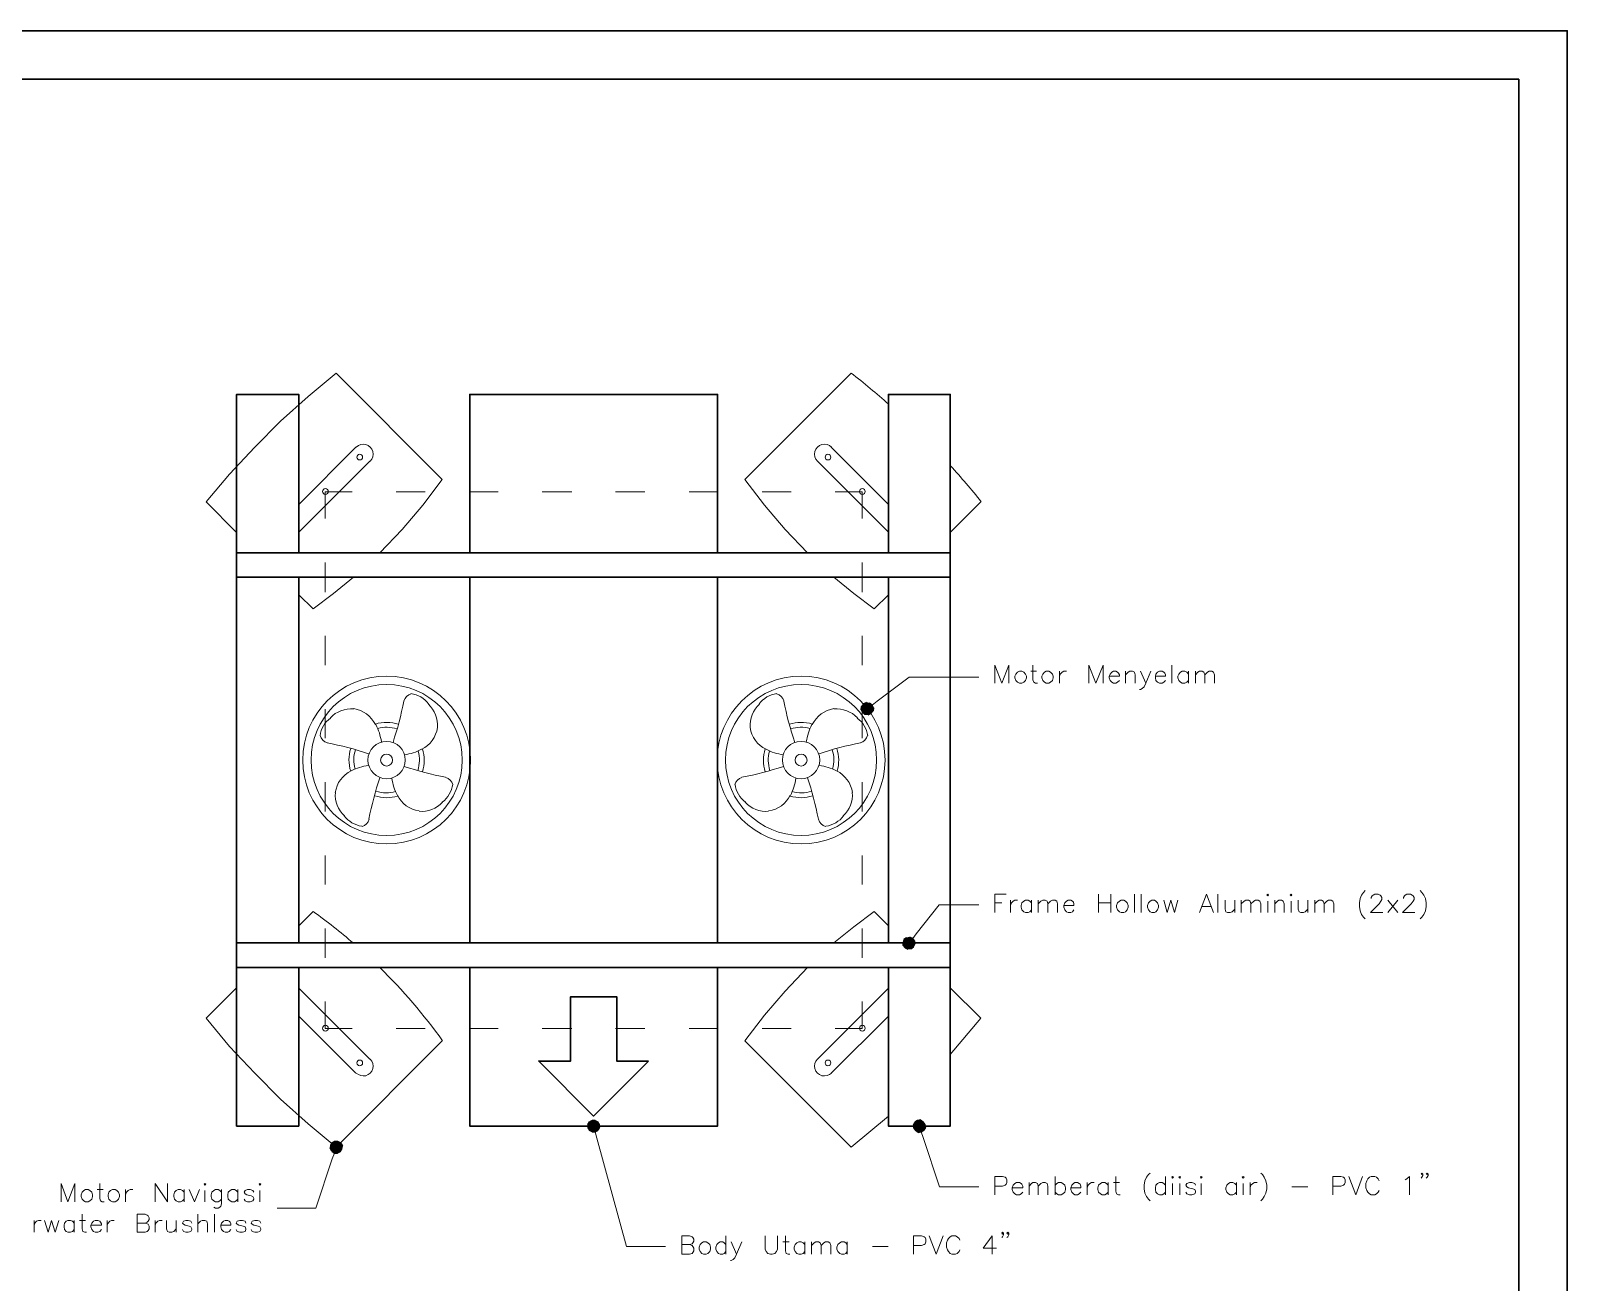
# Model space of a CAD drawing. Header units: millimetres. Extents: x 0 to 296, y 0 to 210.
# Drawn here: x 148.2 to 295.9, y 89.6 to 209.9 of the extents above; entities that cross this region are included whole.
import ezdxf

# ---------------------------------------------------------------- set-up
doc = ezdxf.new("R2010")
doc.units = ezdxf.units.MM

msp = doc.modelspace()

# ---------------------------------------------------------------- hatches: boundary and pattern name
at = {"true_color": 0x000007}
h = msp.add_hatch(color=7, dxfattribs=at)
h.paths.add_polyline_path([(228.26, 145.2), (228.09, 144.95), (228.64, 144.74)])
h.paths.add_polyline_path([(228.09, 144.95), (228.64, 144.74), (228.05, 144.65)])
h.paths.add_polyline_path([(228.64, 144.74), (228.05, 144.65), (228.18, 144.4)])
h = msp.add_hatch(color=7, dxfattribs=at)
h.paths.add_polyline_path([(228.18, 144.4), (228.39, 144.19), (228.64, 144.74)])
h.paths.add_polyline_path([(228.39, 144.19), (228.64, 144.74), (228.73, 144.14)])
h.paths.add_polyline_path([(228.64, 144.74), (228.73, 144.14), (228.98, 144.27)])
h = msp.add_hatch(color=7, dxfattribs=at)
h.paths.add_polyline_path([(229.11, 145.08), (228.85, 145.29), (228.64, 144.74)])
h.paths.add_polyline_path([(228.85, 145.29), (228.64, 144.74), (228.56, 145.33)])
h.paths.add_polyline_path([(228.64, 144.74), (228.56, 145.33), (228.26, 145.2)])
h = msp.add_hatch(color=7, dxfattribs=at)
h.paths.add_polyline_path([(228.98, 144.27), (229.19, 144.53), (228.64, 144.74)])
h.paths.add_polyline_path([(229.19, 144.53), (228.64, 144.74), (229.23, 144.82)])
h.paths.add_polyline_path([(228.64, 144.74), (229.23, 144.82), (229.11, 145.08)])
h = msp.add_hatch(color=7, dxfattribs=at)
h.paths.add_polyline_path([(233, 122.64), (232.71, 122.77), (232.62, 122.22)])
h.paths.add_polyline_path([(232.71, 122.77), (232.62, 122.22), (232.41, 122.72)])
h.paths.add_polyline_path([(232.62, 122.22), (232.41, 122.72), (232.16, 122.55)])
h = msp.add_hatch(color=7, dxfattribs=at)
h.paths.add_polyline_path([(233.09, 121.84), (233.21, 122.13), (232.62, 122.22)])
h.paths.add_polyline_path([(233.21, 122.13), (232.62, 122.22), (233.17, 122.43)])
h.paths.add_polyline_path([(232.62, 122.22), (233.17, 122.43), (233, 122.64)])
h = msp.add_hatch(color=7, dxfattribs=at)
h.paths.add_polyline_path([(232.16, 122.55), (232.07, 122.3), (232.62, 122.22)])
h.paths.add_polyline_path([(232.07, 122.3), (232.62, 122.22), (232.07, 121.96)])
h.paths.add_polyline_path([(232.62, 122.22), (232.07, 121.96), (232.28, 121.75)])
h = msp.add_hatch(color=7, dxfattribs=at)
h.paths.add_polyline_path([(232.28, 121.75), (232.54, 121.62), (232.62, 122.22)])
h.paths.add_polyline_path([(232.54, 121.62), (232.62, 122.22), (232.83, 121.67)])
h.paths.add_polyline_path([(232.62, 122.22), (232.83, 121.67), (233.09, 121.84)])
h = msp.add_hatch(color=7, dxfattribs=at)
h.paths.add_polyline_path([(202.18, 105.16), (201.93, 105.03), (202.31, 104.61)])
h.paths.add_polyline_path([(201.93, 105.03), (202.31, 104.61), (201.76, 104.77)])
h.paths.add_polyline_path([(202.31, 104.61), (201.76, 104.77), (201.76, 104.44)])
h = msp.add_hatch(color=7, dxfattribs=at)
h.paths.add_polyline_path([(202.9, 104.77), (202.73, 105.03), (202.31, 104.61)])
h.paths.add_polyline_path([(202.73, 105.03), (202.31, 104.61), (202.48, 105.16)])
h.paths.add_polyline_path([(202.31, 104.61), (202.48, 105.16), (202.18, 105.16)])
h = msp.add_hatch(color=7, dxfattribs=at)
h.paths.add_polyline_path([(233.47, 105.16), (233.21, 104.99), (233.64, 104.61)])
h.paths.add_polyline_path([(233.21, 104.99), (233.64, 104.61), (233.09, 104.73)])
h.paths.add_polyline_path([(233.64, 104.61), (233.09, 104.73), (233.09, 104.44)])
h = msp.add_hatch(color=7, dxfattribs=at)
h.paths.add_polyline_path([(234.19, 104.77), (234.02, 105.03), (233.64, 104.61)])
h.paths.add_polyline_path([(234.02, 105.03), (233.64, 104.61), (233.76, 105.2)])
h.paths.add_polyline_path([(233.64, 104.61), (233.76, 105.2), (233.47, 105.16)])
h = msp.add_hatch(color=7, dxfattribs=at)
h.paths.add_polyline_path([(201.76, 104.44), (201.93, 104.18), (202.31, 104.61)])
h.paths.add_polyline_path([(201.93, 104.18), (202.31, 104.61), (202.18, 104.06)])
h.paths.add_polyline_path([(202.31, 104.61), (202.18, 104.06), (202.48, 104.06)])
h = msp.add_hatch(color=7, dxfattribs=at)
h.paths.add_polyline_path([(202.48, 104.06), (202.73, 104.18), (202.31, 104.61)])
h.paths.add_polyline_path([(202.73, 104.18), (202.31, 104.61), (202.9, 104.48)])
h.paths.add_polyline_path([(202.31, 104.61), (202.9, 104.48), (202.9, 104.77)])
h = msp.add_hatch(color=7, dxfattribs=at)
h.paths.add_polyline_path([(233.09, 104.44), (233.26, 104.18), (233.64, 104.61)])
h.paths.add_polyline_path([(233.26, 104.18), (233.64, 104.61), (233.51, 104.01)])
h.paths.add_polyline_path([(233.64, 104.61), (233.51, 104.01), (233.81, 104.06)])
h = msp.add_hatch(color=7, dxfattribs=at)
h.paths.add_polyline_path([(233.81, 104.06), (234.06, 104.22), (233.64, 104.61)])
h.paths.add_polyline_path([(234.06, 104.22), (233.64, 104.61), (234.23, 104.48)])
h.paths.add_polyline_path([(233.64, 104.61), (234.23, 104.48), (234.19, 104.77)])
h = msp.add_hatch(color=7, dxfattribs=at)
h.paths.add_polyline_path([(177.04, 102.79), (177, 102.49), (177.59, 102.57)])
h.paths.add_polyline_path([(177, 102.49), (177.59, 102.57), (177.16, 102.19)])
h.paths.add_polyline_path([(177.59, 102.57), (177.16, 102.19), (177.42, 102.02)])
h = msp.add_hatch(color=7, dxfattribs=at)
h.paths.add_polyline_path([(177.76, 103.12), (177.46, 103.17), (177.59, 102.57)])
h.paths.add_polyline_path([(177.46, 103.17), (177.59, 102.57), (177.21, 103.04)])
h.paths.add_polyline_path([(177.59, 102.57), (177.21, 103.04), (177.04, 102.79)])
h = msp.add_hatch(color=7, dxfattribs=at)
h.paths.add_polyline_path([(177.42, 102.02), (177.72, 102.02), (177.59, 102.57)])
h.paths.add_polyline_path([(177.72, 102.02), (177.59, 102.57), (177.97, 102.15)])
h.paths.add_polyline_path([(177.59, 102.57), (177.97, 102.15), (178.14, 102.4)])
h = msp.add_hatch(color=7, dxfattribs=at)
h.paths.add_polyline_path([(178.14, 102.4), (178.18, 102.7), (177.59, 102.57)])
h.paths.add_polyline_path([(178.18, 102.7), (177.59, 102.57), (178.01, 103)])
h.paths.add_polyline_path([(177.59, 102.57), (178.01, 103), (177.76, 103.12)])

# ---------------------------------------------------------------- linework, layer by layer
at = {"color": 86, "linetype": 'Continuous', "lineweight": 20, "true_color": 0x000056}
for p, q in [((179.49, 169.88), (173.99, 164.38)), ((225.17, 169.88), (230.67, 164.38)), ((173.99, 161.71), (180.81, 168.53)), ((230.67, 161.71), (223.86, 168.53)), ((239.56, 164.63), (236.6, 161.67)), ((173.99, 123.87), (175.39, 125.26)), ((173.99, 117.86), (180.81, 111.04)), ((230.67, 117.86), (223.86, 111.04)), ((179.49, 109.69), (173.99, 115.19)), ((225.17, 109.69), (230.67, 115.19))]:
    msp.add_line(p, q, dxfattribs=at)
at = {"color": 1, "linetype": 'Continuous', "lineweight": 9, "true_color": 0x000001}
for p, q in [((186.14, 165.61), (183.35, 165.61)), ((193.17, 165.61), (190.37, 165.61)), ((200.24, 165.61), (197.4, 165.61)), ((207.26, 165.61), (204.43, 165.61)), ((214.29, 165.61), (211.5, 165.61)), ((221.32, 165.61), (218.52, 165.61)), ((176.53, 158.79), (176.53, 155.96)), ((228.13, 155.96), (228.13, 158.79)), ((176.53, 151.76), (176.53, 148.93)), ((228.13, 148.93), (228.13, 151.76)), ((176.53, 144.7), (176.53, 141.9)), ((228.13, 141.9), (228.13, 144.7)), ((176.53, 137.67), (176.53, 134.87)), ((228.13, 134.87), (228.13, 137.67)), ((176.53, 130.64), (176.53, 127.85)), ((228.13, 127.85), (228.13, 130.64)), ((176.53, 123.61), (176.53, 120.78)), ((228.13, 120.78), (228.13, 123.61)), ((183.35, 114), (186.14, 114)), ((190.37, 114), (193.17, 114)), ((197.4, 114), (200.24, 114)), ((204.43, 114), (207.26, 114)), ((211.5, 114), (214.29, 114)), ((218.52, 114), (221.32, 114))]:
    msp.add_line(p, q, dxfattribs=at)
at = {"color": 7, "linetype": 'Continuous', "lineweight": 30, "true_color": 0x000007}
for p, q in [((168.02, 159.72), (236.6, 159.72)), ((168.02, 157.4), (236.6, 157.4)), ((173.99, 122.22), (173.99, 157.4)), ((190.42, 157.4), (190.42, 122.22)), ((214.25, 122.22), (214.25, 157.4)), ((230.67, 122.22), (230.67, 157.4)), ((168.02, 122.22), (236.6, 122.22)), ((168.02, 119.85), (236.6, 119.85))]:
    msp.add_line(p, q, dxfattribs=at)
at = {"color": 7, "linetype": 'Continuous', "lineweight": 18, "true_color": 0x000007}
for p, q in [((244.35, 148.34), (244.9, 148.34)), ((247.1, 148.34), (247.1, 147.19)), ((253.45, 148.34), (253.45, 147.19)), ((257.89, 148.93), (257.89, 147.19)), ((259.5, 148.34), (259.5, 147.19)), ((260.18, 148.34), (260.18, 147.19)), ((240.88, 126.07), (241.55, 126.07)), ((242.4, 126.32), (242.4, 125.14)), ((244.43, 126.32), (244.43, 125.14)), ((245.07, 126.32), (245.07, 125.14)), ((250.87, 126.92), (250.87, 125.14)), ((250.87, 126.07), (252.05, 126.07)), ((252.05, 126.92), (252.05, 125.14)), ((254.3, 126.92), (254.3, 125.14)), ((254.97, 126.92), (254.97, 125.14)), ((260.82, 125.73), (261.66, 125.73)), ((262.34, 126.92), (262.34, 125.14)), ((263.95, 126.32), (263.95, 125.14)), ((264.58, 126.32), (264.58, 125.14)), ((267.12, 126.24), (267.12, 125.14)), ((267.8, 126.32), (267.8, 125.14)), ((269.37, 126.24), (269.37, 125.14)), ((270.98, 126.32), (270.98, 125.14)), ((271.65, 126.32), (271.65, 125.14)), ((278.68, 126.32), (279.61, 125.14)), ((279.61, 126.32), (278.68, 125.14)), ((244.18, 99.19), (244.18, 98)), ((246.68, 99.78), (246.68, 98)), ((249.77, 99.19), (249.77, 98)), ((251.8, 99.19), (251.8, 98)), ((252.31, 99.19), (252.86, 99.19)), ((257.3, 99.78), (257.3, 98)), ((257.98, 99.1), (257.98, 98)), ((258.66, 99.1), (258.66, 98)), ((260.73, 99.1), (260.73, 98)), ((264.12, 99.19), (264.12, 98)), ((264.75, 99.1), (264.75, 98)), ((265.43, 99.19), (265.43, 98)), ((154.6, 98.51), (155.19, 98.51)), ((157.35, 98.51), (157.35, 97.32)), ((162.98, 98.51), (162.98, 97.32)), ((164.97, 98.42), (164.97, 97.32)), ((168.15, 98.51), (168.15, 97.32)), ((170.26, 98.42), (170.26, 97.32)), ((269.45, 98.76), (270.98, 98.76)), ((164.3, 96.14), (164.3, 94.4)), ((165.9, 96.14), (165.9, 94.4)), ((148.55, 95.55), (148.55, 94.4)), ((152.4, 95.55), (152.4, 94.4)), ((152.91, 95.55), (153.5, 95.55)), ((155.57, 95.55), (155.57, 94.4)), ((160.19, 95.55), (160.19, 94.4)), ((162.22, 95.55), (162.22, 94.4)), ((215.05, 94.06), (215.05, 92.29)), ((220.51, 93.47), (221.11, 93.47)), ((222.63, 93.47), (222.63, 92.29)), ((223.27, 93.47), (223.27, 92.29)), ((226.69, 93.47), (226.69, 92.29)), ((229.15, 93.05), (230.63, 93.05))]:
    msp.add_line(p, q, dxfattribs=at)
at = {"color": 7, "linetype": 'Continuous', "lineweight": 30, "true_color": 0x000007}
for points in [[(295.91, 0), (295.91, 209.93), (0, 209.93), (0, 0)], [(291.25, 4.66), (291.25, 205.27), (9.36, 205.27), (9.36, 4.66)]]:
    msp.add_lwpolyline(points, close=True, dxfattribs=at)
at = {"color": 86, "linetype": 'Continuous', "lineweight": 20, "true_color": 0x000056}
for points in [[(181.78, 159.72), (183.94, 161.97), (185.93, 164.3), (187.79, 166.79), (177.59, 177), (174.88, 174.75), (172.25, 172.38), (169.76, 169.88), (167.34, 167.3), (165.1, 164.63), (168.02, 161.67)], [(227.08, 177), (216.87, 166.79), (218.74, 164.3), (220.73, 161.97), (222.88, 159.72)], [(173.99, 155.7), (175.39, 154.35), (177.33, 155.83), (179.24, 157.4)], [(230.67, 155.7), (229.28, 154.35), (227.33, 155.83), (225.42, 157.4)], [(230.67, 123.87), (229.28, 125.26), (227.33, 123.78), (225.42, 122.22)], [(222.88, 119.85), (220.73, 117.6), (218.74, 115.27), (216.87, 112.82), (227.08, 102.57), (230.67, 105.58)], [(187.79, 112.82), (177.59, 102.57), (174.88, 104.82), (172.25, 107.19), (169.76, 109.69), (167.34, 112.27), (165.1, 114.98), (168.02, 117.9)], [(236.6, 111.51), (239.56, 114.98), (236.6, 117.9)]]:
    msp.add_lwpolyline(points, dxfattribs=at)
at = {"color": 7, "linetype": 'Continuous', "lineweight": 30, "true_color": 0x000007}
for points in [[(173.99, 159.72), (173.99, 174.96), (168.02, 174.96), (168.02, 104.61), (173.99, 104.61), (173.99, 119.85)], [(214.25, 159.72), (214.25, 174.96), (190.42, 174.96), (190.42, 159.72)], [(230.67, 159.72), (230.67, 174.96), (236.6, 174.96), (236.6, 104.61), (230.67, 104.61), (230.67, 119.85)], [(190.42, 119.85), (190.42, 104.61), (214.25, 104.61), (214.25, 119.85)]]:
    msp.add_lwpolyline(points, dxfattribs=at)
at = {"color": 1, "linetype": 'Continuous', "lineweight": 9, "true_color": 0x000001}
for points in [[(179.11, 165.61), (176.53, 165.61), (176.53, 163.03)], [(228.13, 163.03), (228.13, 165.61), (225.55, 165.61)], [(225.55, 114), (228.13, 114), (228.13, 116.59)]]:
    msp.add_lwpolyline(points, dxfattribs=at)
at = {"color": 7, "linetype": 'Continuous', "lineweight": 18, "true_color": 0x000007}
for points in [[(229.11, 145.08), (229.57, 145.46), (232.66, 147.79), (239.35, 147.79)], [(240.88, 147.19), (240.88, 148.93), (241.55, 147.19), (242.23, 148.93), (242.23, 147.19)], [(244.56, 148.93), (244.56, 147.53), (244.64, 147.28), (244.81, 147.19), (244.98, 147.19)], [(247.1, 147.87), (247.18, 148.08), (247.35, 148.25), (247.52, 148.34), (247.78, 148.34)], [(249.94, 147.19), (249.94, 148.93), (250.61, 147.19), (251.29, 148.93), (251.29, 147.19)], [(251.88, 147.87), (252.86, 147.87), (252.86, 148), (252.77, 148.17), (252.69, 148.25), (252.52, 148.34), (252.31, 148.34), (252.14, 148.25), (251.97, 148.08), (251.88, 147.87), (251.88, 147.7), (251.97, 147.45), (252.14, 147.28), (252.31, 147.19), (252.52, 147.19), (252.69, 147.28), (252.86, 147.45)], [(253.45, 148), (253.7, 148.25), (253.87, 148.34), (254.13, 148.34), (254.3, 148.25), (254.38, 148), (254.38, 147.19)], [(254.89, 148.34), (255.4, 147.19), (255.9, 148.34)], [(256.33, 147.87), (257.3, 147.87), (257.3, 148), (257.22, 148.17), (257.13, 148.25), (256.96, 148.34), (256.71, 148.34), (256.54, 148.25), (256.37, 148.08), (256.33, 147.87), (256.33, 147.7), (256.37, 147.45), (256.54, 147.28), (256.71, 147.19), (256.96, 147.19), (257.13, 147.28), (257.3, 147.45)], [(259.5, 148.08), (259.33, 148.25), (259.16, 148.34), (258.91, 148.34), (258.74, 148.25), (258.57, 148.08), (258.49, 147.87), (258.49, 147.7), (258.57, 147.45), (258.74, 147.28), (258.91, 147.19), (259.16, 147.19), (259.33, 147.28), (259.5, 147.45)], [(260.18, 148), (260.39, 148.25), (260.56, 148.34), (260.82, 148.34), (260.98, 148.25), (261.07, 148), (261.07, 147.19)], [(261.07, 148), (261.32, 148.25), (261.49, 148.34), (261.75, 148.34), (261.92, 148.25), (262, 148), (262, 147.19)], [(255.4, 147.19), (255.23, 146.85), (255.06, 146.68), (254.89, 146.6), (254.8, 146.6)], [(276.48, 127.25), (276.31, 127.08), (276.14, 126.83), (276.01, 126.49), (275.93, 126.07), (275.93, 125.73), (276.01, 125.31), (276.14, 124.97), (276.31, 124.71), (276.48, 124.54)], [(281.77, 127.25), (281.94, 127.08), (282.11, 126.83), (282.28, 126.49), (282.36, 126.07), (282.36, 125.73), (282.28, 125.31), (282.11, 124.97), (281.94, 124.71), (281.77, 124.54)], [(233, 122.64), (233.34, 123.11), (235.54, 125.9), (239.35, 125.9)], [(240.88, 125.14), (240.88, 126.92), (241.98, 126.92)], [(242.4, 125.81), (242.49, 126.07), (242.65, 126.24), (242.82, 126.32), (243.08, 126.32)], [(244.43, 126.07), (244.26, 126.24), (244.09, 126.32), (243.84, 126.32), (243.67, 126.24), (243.5, 126.07), (243.42, 125.81), (243.42, 125.65), (243.5, 125.39), (243.67, 125.22), (243.84, 125.14), (244.09, 125.14), (244.26, 125.22), (244.43, 125.39)], [(245.07, 125.98), (245.32, 126.24), (245.49, 126.32), (245.74, 126.32), (245.91, 126.24), (246, 125.98), (246, 125.14)], [(246, 125.98), (246.25, 126.24), (246.42, 126.32), (246.68, 126.32), (246.85, 126.24), (246.93, 125.98), (246.93, 125.14)], [(247.52, 125.81), (248.5, 125.81), (248.5, 125.98), (248.45, 126.15), (248.37, 126.24), (248.2, 126.32), (247.95, 126.32), (247.78, 126.24), (247.61, 126.07), (247.52, 125.81), (247.52, 125.65), (247.61, 125.39), (247.78, 125.22), (247.95, 125.14), (248.2, 125.14), (248.37, 125.22), (248.5, 125.39)], [(257.13, 126.32), (257.47, 125.14), (257.81, 126.32), (258.15, 125.14), (258.49, 126.32)], [(260.56, 125.14), (261.24, 126.92), (261.92, 125.14)], [(263.02, 126.32), (263.02, 125.48), (263.1, 125.22), (263.27, 125.14), (263.52, 125.14), (263.69, 125.22), (263.95, 125.48)], [(264.58, 125.98), (264.84, 126.24), (265.01, 126.32), (265.26, 126.32), (265.43, 126.24), (265.51, 125.98), (265.51, 125.14)], [(265.51, 125.98), (265.77, 126.24), (265.94, 126.32), (266.19, 126.32), (266.36, 126.24), (266.45, 125.98), (266.45, 125.14)], [(267.8, 125.98), (268.05, 126.24), (268.18, 126.32), (268.44, 126.32), (268.6, 126.24), (268.69, 125.98), (268.69, 125.14)], [(270.04, 126.32), (270.04, 125.48), (270.13, 125.22), (270.3, 125.14), (270.55, 125.14), (270.72, 125.22), (270.98, 125.48)], [(271.65, 125.98), (271.91, 126.24), (272.08, 126.32), (272.29, 126.32), (272.46, 126.24), (272.54, 125.98), (272.54, 125.14)], [(272.54, 125.98), (272.8, 126.24), (272.97, 126.32), (273.22, 126.32), (273.39, 126.24), (273.47, 125.98), (273.47, 125.14)], [(277.07, 126.49), (277.07, 126.58), (277.16, 126.75), (277.24, 126.83), (277.41, 126.92), (277.75, 126.92), (277.92, 126.83), (278, 126.75), (278.09, 126.58), (278.09, 126.41), (278, 126.24), (277.83, 125.98), (276.99, 125.14), (278.17, 125.14)], [(280.16, 126.49), (280.16, 126.58), (280.25, 126.75), (280.33, 126.83), (280.5, 126.92), (280.84, 126.92), (281.01, 126.83), (281.09, 126.75), (281.18, 126.58), (281.18, 126.41), (281.09, 126.24), (280.92, 125.98), (280.08, 125.14), (281.26, 125.14)], [(202.48, 104.06), (202.65, 103.46), (205.49, 93.05), (209.25, 93.05)], [(233.81, 104.06), (234.02, 103.5), (235.58, 98.76), (239.35, 98.76)], [(177.42, 102.02), (177.21, 101.47), (175.64, 96.73), (171.92, 96.73)], [(151.17, 97.32), (151.17, 99.1), (151.81, 97.32), (152.48, 99.1), (152.48, 97.32)], [(154.86, 99.1), (154.86, 97.66), (154.94, 97.41), (155.11, 97.32), (155.28, 97.32)], [(160.19, 97.32), (160.19, 99.1), (161.37, 97.32), (161.37, 99.1)], [(240.88, 98), (240.88, 99.78), (241.64, 99.78), (241.89, 99.69), (241.98, 99.61), (242.06, 99.44), (242.06, 99.19), (241.98, 99.02), (241.89, 98.93), (241.64, 98.85), (240.88, 98.85)], [(242.57, 98.68), (243.59, 98.68), (243.59, 98.85), (243.5, 99.02), (243.42, 99.1), (243.25, 99.19), (242.99, 99.19), (242.82, 99.1), (242.65, 98.93), (242.57, 98.68), (242.57, 98.51), (242.65, 98.26), (242.82, 98.09), (242.99, 98), (243.25, 98), (243.42, 98.09), (243.59, 98.26)], [(244.18, 98.85), (244.43, 99.1), (244.56, 99.19), (244.81, 99.19), (244.98, 99.1), (245.07, 98.85), (245.07, 98)], [(245.07, 98.85), (245.32, 99.1), (245.49, 99.19), (245.74, 99.19), (245.91, 99.1), (246, 98.85), (246, 98)], [(246.68, 98.93), (246.85, 99.1), (247.01, 99.19), (247.27, 99.19), (247.44, 99.1), (247.61, 98.93), (247.69, 98.68), (247.69, 98.51), (247.61, 98.26), (247.44, 98.09), (247.27, 98), (247.01, 98), (246.85, 98.09), (246.68, 98.26)], [(248.2, 98.68), (249.17, 98.68), (249.17, 98.85), (249.09, 99.02), (249, 99.1), (248.84, 99.19), (248.58, 99.19), (248.45, 99.1), (248.28, 98.93), (248.2, 98.68), (248.2, 98.51), (248.28, 98.26), (248.45, 98.09), (248.58, 98), (248.84, 98), (249, 98.09), (249.17, 98.26)], [(249.77, 98.68), (249.85, 98.93), (250.02, 99.1), (250.19, 99.19), (250.44, 99.19)], [(251.8, 98.93), (251.63, 99.1), (251.46, 99.19), (251.21, 99.19), (251.04, 99.1), (250.87, 98.93), (250.78, 98.68), (250.78, 98.51), (250.87, 98.26), (251.04, 98.09), (251.21, 98), (251.46, 98), (251.63, 98.09), (251.8, 98.26)], [(252.52, 99.78), (252.52, 98.34), (252.6, 98.09), (252.77, 98), (252.94, 98)], [(255.82, 100.08), (255.65, 99.95), (255.48, 99.69), (255.31, 99.36), (255.23, 98.93), (255.23, 98.59), (255.31, 98.17), (255.48, 97.83), (255.65, 97.58), (255.82, 97.41)], [(257.3, 98.93), (257.13, 99.1), (256.96, 99.19), (256.71, 99.19), (256.54, 99.1), (256.37, 98.93), (256.33, 98.68), (256.33, 98.51), (256.37, 98.26), (256.54, 98.09), (256.71, 98), (256.96, 98), (257.13, 98.09), (257.3, 98.26)], [(260.18, 98.93), (260.1, 99.1), (259.84, 99.19), (259.59, 99.19), (259.33, 99.1), (259.25, 98.93), (259.33, 98.76), (259.5, 98.68), (259.93, 98.59), (260.1, 98.51), (260.18, 98.34), (260.18, 98.26), (260.1, 98.09), (259.84, 98), (259.59, 98), (259.33, 98.09), (259.25, 98.26)], [(264.12, 98.93), (263.95, 99.1), (263.78, 99.19), (263.52, 99.19), (263.36, 99.1), (263.19, 98.93), (263.1, 98.68), (263.1, 98.51), (263.19, 98.26), (263.36, 98.09), (263.52, 98), (263.78, 98), (263.95, 98.09), (264.12, 98.26)], [(265.43, 98.68), (265.51, 98.93), (265.68, 99.1), (265.85, 99.19), (266.11, 99.19)], [(266.45, 100.08), (266.62, 99.95), (266.78, 99.69), (266.95, 99.36), (267.04, 98.93), (267.04, 98.59), (266.95, 98.17), (266.78, 97.83), (266.62, 97.58), (266.45, 97.41)], [(273.39, 98), (273.39, 99.78), (274.15, 99.78), (274.4, 99.69), (274.49, 99.61), (274.57, 99.44), (274.57, 99.19), (274.49, 99.02), (274.4, 98.93), (274.15, 98.85), (273.39, 98.85)], [(274.91, 99.78), (275.59, 98), (276.22, 99.78)], [(277.83, 99.36), (277.75, 99.53), (277.58, 99.69), (277.41, 99.78), (277.07, 99.78), (276.9, 99.69), (276.73, 99.53), (276.65, 99.36), (276.56, 99.1), (276.56, 98.68), (276.65, 98.42), (276.73, 98.26), (276.9, 98.09), (277.07, 98), (277.41, 98), (277.58, 98.09), (277.75, 98.26), (277.83, 98.42)], [(280.33, 99.44), (280.5, 99.53), (280.75, 99.78), (280.75, 98)], [(282.02, 99.99), (281.94, 99.95), (281.86, 99.99), (281.94, 100.08), (282.02, 99.99), (282.02, 99.86), (281.94, 99.69), (281.86, 99.61)], [(282.53, 99.99), (282.45, 99.95), (282.36, 99.99), (282.45, 100.08), (282.53, 99.99), (282.53, 99.86), (282.45, 99.69), (282.36, 99.61)], [(157.35, 98), (157.44, 98.26), (157.61, 98.42), (157.78, 98.51), (158.03, 98.51)], [(162.98, 98.26), (162.81, 98.42), (162.64, 98.51), (162.39, 98.51), (162.22, 98.42), (162.05, 98.26), (161.97, 98), (161.97, 97.83), (162.05, 97.58), (162.22, 97.41), (162.39, 97.32), (162.64, 97.32), (162.81, 97.41), (162.98, 97.58)], [(163.45, 98.51), (163.96, 97.32), (164.46, 98.51)], [(166.58, 98.26), (166.41, 98.42), (166.24, 98.51), (165.99, 98.51), (165.82, 98.42), (165.65, 98.26), (165.57, 98), (165.57, 97.83), (165.65, 97.58), (165.82, 97.41), (165.99, 97.32), (166.24, 97.32), (166.41, 97.41), (166.58, 97.58)], [(166.58, 98.51), (166.58, 97.15), (166.5, 96.9), (166.41, 96.82), (166.24, 96.73), (165.99, 96.73), (165.82, 96.82)], [(168.15, 98.26), (167.98, 98.42), (167.81, 98.51), (167.56, 98.51), (167.39, 98.42), (167.22, 98.26), (167.17, 98), (167.17, 97.83), (167.22, 97.58), (167.39, 97.41), (167.56, 97.32), (167.81, 97.32), (167.98, 97.41), (168.15, 97.58)], [(169.67, 98.26), (169.59, 98.42), (169.33, 98.51), (169.08, 98.51), (168.83, 98.42), (168.74, 98.26), (168.83, 98.09), (168.99, 98), (169.42, 97.92), (169.59, 97.83), (169.67, 97.66), (169.67, 97.58), (169.59, 97.41), (169.33, 97.32), (169.08, 97.32), (168.83, 97.41), (168.74, 97.58)], [(153.16, 96.14), (153.16, 94.74), (153.25, 94.49), (153.42, 94.4), (153.59, 94.4)], [(159.22, 95.29), (159.43, 95.21), (159.51, 95.17), (159.6, 95), (159.6, 94.74), (159.51, 94.57), (159.43, 94.49), (159.22, 94.4), (158.45, 94.4), (158.45, 96.14), (159.22, 96.14), (159.43, 96.05), (159.51, 95.97), (159.6, 95.8), (159.6, 95.63), (159.51, 95.46), (159.43, 95.38), (159.22, 95.29), (158.45, 95.29)], [(148.55, 95.08), (148.63, 95.29), (148.8, 95.46), (148.97, 95.55), (149.22, 95.55)], [(149.56, 95.55), (149.9, 94.4), (150.24, 95.55), (150.58, 94.4), (150.92, 95.55)], [(152.4, 95.29), (152.23, 95.46), (152.06, 95.55), (151.81, 95.55), (151.64, 95.46), (151.47, 95.29), (151.43, 95.08), (151.43, 94.91), (151.47, 94.66), (151.64, 94.49), (151.81, 94.4), (152.06, 94.4), (152.23, 94.49), (152.4, 94.66)], [(154.01, 95.08), (155.02, 95.08), (155.02, 95.21), (154.94, 95.38), (154.86, 95.46), (154.69, 95.55), (154.43, 95.55), (154.26, 95.46), (154.09, 95.29), (154.01, 95.08), (154.01, 94.91), (154.09, 94.66), (154.26, 94.49), (154.43, 94.4), (154.69, 94.4), (154.86, 94.49), (155.02, 94.66)], [(155.57, 95.08), (155.66, 95.29), (155.83, 95.46), (156, 95.55), (156.25, 95.55)], [(160.19, 95.08), (160.27, 95.29), (160.44, 95.46), (160.61, 95.55), (160.87, 95.55)], [(161.29, 95.55), (161.29, 94.74), (161.37, 94.49), (161.54, 94.4), (161.8, 94.4), (161.97, 94.49), (162.22, 94.74)], [(163.7, 95.29), (163.62, 95.46), (163.36, 95.55), (163.15, 95.55), (162.9, 95.46), (162.81, 95.29), (162.9, 95.17), (163.07, 95.08), (163.45, 95), (163.62, 94.91), (163.7, 94.74), (163.7, 94.66), (163.62, 94.49), (163.36, 94.4), (163.15, 94.4), (162.9, 94.49), (162.81, 94.66)], [(164.3, 95.21), (164.55, 95.46), (164.72, 95.55), (164.97, 95.55), (165.14, 95.46), (165.23, 95.21), (165.23, 94.4)], [(166.5, 95.08), (167.47, 95.08), (167.47, 95.21), (167.39, 95.38), (167.3, 95.46), (167.17, 95.55), (166.92, 95.55), (166.75, 95.46), (166.58, 95.29), (166.5, 95.08), (166.5, 94.91), (166.58, 94.66), (166.75, 94.49), (166.92, 94.4), (167.17, 94.4), (167.3, 94.49), (167.47, 94.66)], [(168.91, 95.29), (168.83, 95.46), (168.57, 95.55), (168.32, 95.55), (168.06, 95.46), (167.98, 95.29), (168.06, 95.17), (168.23, 95.08), (168.66, 95), (168.83, 94.91), (168.91, 94.74), (168.91, 94.66), (168.83, 94.49), (168.57, 94.4), (168.32, 94.4), (168.06, 94.49), (167.98, 94.66)], [(170.35, 95.29), (170.26, 95.46), (170.01, 95.55), (169.76, 95.55), (169.5, 95.46), (169.42, 95.29), (169.5, 95.17), (169.67, 95.08), (170.1, 95), (170.26, 94.91), (170.35, 94.74), (170.35, 94.66), (170.26, 94.49), (170.01, 94.4), (169.76, 94.4), (169.5, 94.49), (169.42, 94.66)], [(211.54, 93.22), (211.79, 93.13), (211.88, 93.05), (211.96, 92.88), (211.96, 92.63), (211.88, 92.46), (211.79, 92.37), (211.54, 92.29), (210.82, 92.29), (210.82, 94.06), (211.54, 94.06), (211.79, 93.98), (211.88, 93.9), (211.96, 93.73), (211.96, 93.56), (211.88, 93.39), (211.79, 93.3), (211.54, 93.22), (210.82, 93.22)], [(215.05, 93.22), (214.88, 93.39), (214.76, 93.47), (214.5, 93.47), (214.33, 93.39), (214.16, 93.22), (214.08, 92.96), (214.08, 92.79), (214.16, 92.54), (214.33, 92.37), (214.5, 92.29), (214.76, 92.29), (214.88, 92.37), (215.05, 92.54)], [(215.56, 93.47), (216.07, 92.29), (216.58, 93.47)], [(218.82, 94.06), (218.82, 92.79), (218.91, 92.54), (219.07, 92.37), (219.33, 92.29), (219.5, 92.29), (219.75, 92.37), (219.92, 92.54), (220.01, 92.79), (220.01, 94.06)], [(220.77, 94.06), (220.77, 92.63), (220.85, 92.37), (221.02, 92.29), (221.19, 92.29)], [(222.63, 93.22), (222.46, 93.39), (222.29, 93.47), (222.04, 93.47), (221.87, 93.39), (221.7, 93.22), (221.61, 92.96), (221.61, 92.79), (221.7, 92.54), (221.87, 92.37), (222.04, 92.29), (222.29, 92.29), (222.46, 92.37), (222.63, 92.54)], [(223.27, 93.13), (223.52, 93.39), (223.69, 93.47), (223.94, 93.47), (224.11, 93.39), (224.2, 93.13), (224.2, 92.29)], [(224.2, 93.13), (224.45, 93.39), (224.62, 93.47), (224.87, 93.47), (225.04, 93.39), (225.13, 93.13), (225.13, 92.29)], [(226.69, 93.22), (226.57, 93.39), (226.4, 93.47), (226.14, 93.47), (225.98, 93.39), (225.81, 93.22), (225.72, 92.96), (225.72, 92.79), (225.81, 92.54), (225.98, 92.37), (226.14, 92.29), (226.4, 92.29), (226.57, 92.37), (226.69, 92.54)], [(233.09, 92.29), (233.09, 94.06), (233.85, 94.06), (234.1, 93.98), (234.19, 93.9), (234.27, 93.73), (234.27, 93.47), (234.19, 93.3), (234.1, 93.22), (233.85, 93.13), (233.09, 93.13)], [(234.57, 94.06), (235.25, 92.29), (235.92, 94.06)], [(237.53, 93.64), (237.45, 93.81), (237.28, 93.98), (237.11, 94.06), (236.77, 94.06), (236.6, 93.98), (236.43, 93.81), (236.35, 93.64), (236.26, 93.39), (236.26, 92.96), (236.35, 92.71), (236.43, 92.54), (236.6, 92.37), (236.77, 92.29), (237.11, 92.29), (237.28, 92.37), (237.45, 92.54), (237.53, 92.71)], [(240.62, 92.29), (240.62, 94.06), (239.78, 92.88), (241.05, 92.88)], [(241.72, 94.32), (241.64, 94.23), (241.55, 94.32), (241.64, 94.4), (241.72, 94.32), (241.72, 94.15), (241.64, 93.98), (241.55, 93.9)], [(242.23, 94.32), (242.15, 94.23), (242.06, 94.32), (242.15, 94.4), (242.23, 94.32), (242.23, 94.15), (242.15, 93.98), (242.06, 93.9)], [(216.07, 92.29), (215.9, 91.95), (215.73, 91.78), (215.56, 91.69), (215.48, 91.69)]]:
    msp.add_lwpolyline(points, dxfattribs=at)
for points in [[(243.25, 148.34), (243.08, 148.25), (242.91, 148.08), (242.82, 147.87), (242.82, 147.7), (242.91, 147.45), (243.08, 147.28), (243.25, 147.19), (243.5, 147.19), (243.67, 147.28), (243.84, 147.45), (243.92, 147.7), (243.92, 147.87), (243.84, 148.08), (243.67, 148.25), (243.5, 148.34)], [(245.83, 148.34), (245.66, 148.25), (245.49, 148.08), (245.41, 147.87), (245.41, 147.7), (245.49, 147.45), (245.66, 147.28), (245.83, 147.19), (246.08, 147.19), (246.25, 147.28), (246.42, 147.45), (246.51, 147.7), (246.51, 147.87), (246.42, 148.08), (246.25, 148.25), (246.08, 148.34)], [(253.03, 126.32), (252.86, 126.24), (252.69, 126.07), (252.6, 125.81), (252.6, 125.65), (252.69, 125.39), (252.86, 125.22), (253.03, 125.14), (253.28, 125.14), (253.45, 125.22), (253.62, 125.39), (253.7, 125.65), (253.7, 125.81), (253.62, 126.07), (253.45, 126.24), (253.28, 126.32)], [(255.99, 126.32), (255.82, 126.24), (255.65, 126.07), (255.57, 125.81), (255.57, 125.65), (255.65, 125.39), (255.82, 125.22), (255.99, 125.14), (256.24, 125.14), (256.37, 125.22), (256.54, 125.39), (256.62, 125.65), (256.62, 125.81), (256.54, 126.07), (256.37, 126.24), (256.24, 126.32)], [(267.04, 126.83), (267.12, 126.75), (267.21, 126.83), (267.12, 126.92)], [(269.28, 126.83), (269.37, 126.75), (269.45, 126.83), (269.37, 126.92)], [(164.89, 99.02), (164.97, 98.93), (165.06, 99.02), (164.97, 99.1)], [(170.18, 99.02), (170.26, 98.93), (170.35, 99.02), (170.26, 99.1)], [(257.89, 99.69), (257.98, 99.61), (258.06, 99.69), (257.98, 99.78)], [(258.57, 99.69), (258.66, 99.61), (258.74, 99.69), (258.66, 99.78)], [(260.65, 99.69), (260.73, 99.61), (260.82, 99.69), (260.73, 99.78)], [(264.67, 99.69), (264.75, 99.61), (264.84, 99.69), (264.75, 99.78)], [(153.5, 98.51), (153.33, 98.42), (153.16, 98.26), (153.08, 98), (153.08, 97.83), (153.16, 97.58), (153.33, 97.41), (153.5, 97.32), (153.75, 97.32), (153.92, 97.41), (154.09, 97.58), (154.18, 97.83), (154.18, 98), (154.09, 98.26), (153.92, 98.42), (153.75, 98.51)], [(156.08, 98.51), (155.91, 98.42), (155.74, 98.26), (155.66, 98), (155.66, 97.83), (155.74, 97.58), (155.91, 97.41), (156.08, 97.32), (156.34, 97.32), (156.51, 97.41), (156.68, 97.58), (156.76, 97.83), (156.76, 98), (156.68, 98.26), (156.51, 98.42), (156.34, 98.51)], [(212.89, 93.47), (212.72, 93.39), (212.56, 93.22), (212.47, 92.96), (212.47, 92.79), (212.56, 92.54), (212.72, 92.37), (212.89, 92.29), (213.15, 92.29), (213.32, 92.37), (213.49, 92.54), (213.57, 92.79), (213.57, 92.96), (213.49, 93.22), (213.32, 93.39), (213.15, 93.47)]]:
    msp.add_lwpolyline(points, close=True, dxfattribs=at)
at = {"color": 7, "linetype": 'Continuous', "lineweight": -2, "true_color": 0x000007}
for points in [[(228.09, 144.95), (228.64, 144.74), (228.05, 144.65)], [(228.64, 144.74), (228.05, 144.65), (228.18, 144.4)], [(228.26, 145.2), (228.09, 144.95), (228.64, 144.74)], [(228.18, 144.4), (228.39, 144.19), (228.64, 144.74)], [(228.64, 144.74), (228.56, 145.33), (228.26, 145.2)], [(228.39, 144.19), (228.64, 144.74), (228.73, 144.14)], [(228.85, 145.29), (228.64, 144.74), (228.56, 145.33)], [(229.11, 145.08), (228.85, 145.29), (228.64, 144.74)], [(228.64, 144.74), (229.23, 144.82), (229.11, 145.08)], [(229.19, 144.53), (228.64, 144.74), (229.23, 144.82)], [(228.64, 144.74), (228.73, 144.14), (228.98, 144.27)], [(228.98, 144.27), (229.19, 144.53), (228.64, 144.74)], [(232.62, 122.22), (232.41, 122.72), (232.16, 122.55)], [(232.71, 122.77), (232.62, 122.22), (232.41, 122.72)], [(233, 122.64), (232.71, 122.77), (232.62, 122.22)], [(232.62, 122.22), (233.17, 122.43), (233, 122.64)], [(232.16, 122.55), (232.07, 122.3), (232.62, 122.22)], [(232.07, 122.3), (232.62, 122.22), (232.07, 121.96)], [(232.62, 122.22), (232.07, 121.96), (232.28, 121.75)], [(232.28, 121.75), (232.54, 121.62), (232.62, 122.22)], [(232.54, 121.62), (232.62, 122.22), (232.83, 121.67)], [(233.21, 122.13), (232.62, 122.22), (233.17, 122.43)], [(232.62, 122.22), (232.83, 121.67), (233.09, 121.84)], [(233.09, 121.84), (233.21, 122.13), (232.62, 122.22)], [(201.93, 105.03), (202.31, 104.61), (201.76, 104.77)], [(202.18, 105.16), (201.93, 105.03), (202.31, 104.61)], [(202.31, 104.61), (202.48, 105.16), (202.18, 105.16)], [(202.73, 105.03), (202.31, 104.61), (202.48, 105.16)], [(202.9, 104.77), (202.73, 105.03), (202.31, 104.61)], [(233.21, 104.99), (233.64, 104.61), (233.09, 104.73)], [(233.47, 105.16), (233.21, 104.99), (233.64, 104.61)], [(233.64, 104.61), (233.76, 105.2), (233.47, 105.16)], [(234.02, 105.03), (233.64, 104.61), (233.76, 105.2)], [(234.19, 104.77), (234.02, 105.03), (233.64, 104.61)], [(202.31, 104.61), (201.76, 104.77), (201.76, 104.44)], [(201.76, 104.44), (201.93, 104.18), (202.31, 104.61)], [(201.93, 104.18), (202.31, 104.61), (202.18, 104.06)], [(202.31, 104.61), (202.18, 104.06), (202.48, 104.06)], [(202.31, 104.61), (202.9, 104.48), (202.9, 104.77)], [(202.48, 104.06), (202.73, 104.18), (202.31, 104.61)], [(202.73, 104.18), (202.31, 104.61), (202.9, 104.48)], [(233.64, 104.61), (233.09, 104.73), (233.09, 104.44)], [(233.09, 104.44), (233.26, 104.18), (233.64, 104.61)], [(233.26, 104.18), (233.64, 104.61), (233.51, 104.01)], [(233.64, 104.61), (233.51, 104.01), (233.81, 104.06)], [(233.64, 104.61), (234.23, 104.48), (234.19, 104.77)], [(233.81, 104.06), (234.06, 104.22), (233.64, 104.61)], [(234.06, 104.22), (233.64, 104.61), (234.23, 104.48)], [(177.04, 102.79), (177, 102.49), (177.59, 102.57)], [(177, 102.49), (177.59, 102.57), (177.16, 102.19)], [(177.59, 102.57), (177.21, 103.04), (177.04, 102.79)], [(177.59, 102.57), (177.16, 102.19), (177.42, 102.02)], [(177.46, 103.17), (177.59, 102.57), (177.21, 103.04)], [(177.42, 102.02), (177.72, 102.02), (177.59, 102.57)], [(177.76, 103.12), (177.46, 103.17), (177.59, 102.57)], [(177.59, 102.57), (178.01, 103), (177.76, 103.12)], [(178.18, 102.7), (177.59, 102.57), (178.01, 103)], [(178.14, 102.4), (178.18, 102.7), (177.59, 102.57)], [(177.72, 102.02), (177.59, 102.57), (177.97, 102.15)], [(177.59, 102.57), (177.97, 102.15), (178.14, 102.4)]]:
    msp.add_lwpolyline(points, close=True, dxfattribs=at)
at = {"color": 252, "linetype": 'Continuous', "lineweight": 30, "true_color": 0x939598}
msp.add_lwpolyline([(207.6, 110.87), (204.55, 110.87), (204.55, 117.05), (200.11, 117.05), (200.11, 110.87), (197.06, 110.87), (202.31, 105.58)], close=True, dxfattribs=at)
at = {"color": 1, "linetype": 'Continuous', "lineweight": 9}
msp.add_lwpolyline([(176.53, 116.59), (176.53, 114), (179.11, 114)], dxfattribs=at)
at = {"color": 86, "linetype": 'Continuous', "lineweight": 20, "true_color": 0x000056}
for points in [[(230.68, 174.01), (229.51, 175.05), (228.31, 176.05), (227.09, 177.02)], [(239.59, 164.64), (238.64, 165.82), (237.65, 166.98), (236.64, 168.1)], [(179.27, 144.73), (178.43, 144.8), (177.6, 144.48), (177.03, 143.86)], [(181.36, 143.22), (180.95, 144.04), (180.17, 144.6), (179.27, 144.75)], [(183.05, 141.5), (183.48, 142.81), (183.83, 144.14), (184.09, 145.48)], [(184.79, 146.18), (184.46, 146.09), (184.2, 145.83), (184.1, 145.49)], [(186.47, 145.2), (186.07, 145.75), (185.45, 146.12), (184.77, 146.2)], [(187.32, 142.93), (187.38, 143.77), (187.06, 144.6), (186.45, 145.17)], [(218.26, 145.17), (217.64, 144.6), (217.32, 143.77), (217.39, 142.93)], [(219.93, 146.2), (219.25, 146.12), (218.64, 145.75), (218.24, 145.2)], [(220.6, 145.49), (220.51, 145.83), (220.25, 146.09), (219.91, 146.18)], [(220.61, 145.48), (220.88, 144.14), (221.22, 142.81), (221.66, 141.5)], [(225.43, 144.75), (224.53, 144.6), (223.76, 144.04), (223.35, 143.22)], [(227.68, 143.86), (227.1, 144.48), (226.28, 144.8), (225.43, 144.73)], [(177.04, 143.84), (176.49, 143.44), (176.13, 142.82), (176.04, 142.14)], [(183.56, 143.25), (182.85, 143.48), (182.08, 143.48), (181.37, 143.27)], [(223.34, 143.27), (222.62, 143.48), (221.86, 143.48), (221.15, 143.25)], [(228.67, 142.14), (228.58, 142.82), (228.22, 143.44), (227.67, 143.84)], [(176.06, 142.16), (176.15, 141.83), (176.41, 141.57), (176.75, 141.47)], [(181.93, 141.56), (181.85, 142.14), (181.67, 142.69), (181.4, 143.21)], [(183.43, 142.8), (182.83, 143), (182.18, 143.01), (181.57, 142.84)], [(185.81, 140.84), (186.62, 141.25), (187.19, 142.03), (187.33, 142.93)], [(217.37, 142.93), (217.51, 142.03), (218.08, 141.25), (218.9, 140.84)], [(223.13, 142.84), (222.52, 143.01), (221.87, 143), (221.27, 142.8)], [(223.31, 143.21), (223.04, 142.69), (222.86, 142.14), (222.77, 141.56)], [(227.96, 141.47), (228.29, 141.57), (228.55, 141.83), (228.65, 142.16)], [(180.7, 140.42), (179.39, 140.85), (178.06, 141.2), (176.71, 141.46)], [(178.99, 140.93), (178.76, 140.22), (178.76, 139.45), (178.98, 138.74)], [(179.44, 140.8), (179.24, 140.2), (179.23, 139.55), (179.4, 138.94)], [(184.15, 140.31), (184.72, 140.39), (185.28, 140.57), (185.8, 140.84)], [(185.43, 138.81), (185.63, 139.41), (185.64, 140.06), (185.47, 140.67)], [(185.88, 138.68), (186.11, 139.39), (186.11, 140.16), (185.89, 140.87)], [(218.81, 140.87), (218.59, 140.16), (218.6, 139.39), (218.83, 138.68)], [(218.91, 140.84), (219.42, 140.57), (219.98, 140.39), (220.56, 140.31)], [(219.24, 140.67), (219.06, 140.06), (219.08, 139.41), (219.28, 138.81)], [(227.99, 141.46), (226.64, 141.2), (225.31, 140.85), (224.01, 140.42)], [(225.3, 138.94), (225.48, 139.55), (225.46, 140.2), (225.26, 140.8)], [(225.73, 138.74), (225.95, 139.45), (225.94, 140.22), (225.71, 140.93)], [(180.68, 139.3), (180.11, 139.22), (179.55, 139.04), (179.03, 138.77)], [(184.13, 139.19), (185.44, 138.76), (186.77, 138.41), (188.11, 138.15)], [(216.59, 138.15), (217.94, 138.41), (219.27, 138.76), (220.57, 139.19)], [(225.68, 138.77), (225.16, 139.04), (224.6, 139.22), (224.02, 139.3)], [(179.02, 138.77), (178.2, 138.36), (177.64, 137.59), (177.5, 136.69)], [(181.78, 138.11), (181.35, 136.8), (181, 135.47), (180.73, 134.13)], [(182.94, 138.05), (183.02, 137.48), (183.2, 136.92), (183.47, 136.4)], [(187.79, 135.77), (188.34, 136.17), (188.7, 136.79), (188.79, 137.47)], [(188.81, 137.45), (188.72, 137.78), (188.46, 138.05), (188.12, 138.14)], [(216.59, 138.14), (216.25, 138.05), (215.99, 137.78), (215.89, 137.45)], [(215.92, 137.47), (216, 136.79), (216.37, 136.17), (216.92, 135.77)], [(221.24, 136.4), (221.5, 136.92), (221.68, 137.48), (221.77, 138.05)], [(223.93, 134.13), (223.67, 135.47), (223.32, 136.8), (222.89, 138.11)], [(227.21, 136.69), (227.07, 137.59), (226.5, 138.36), (225.69, 138.77)], [(177.51, 136.68), (177.44, 135.84), (177.76, 135.02), (178.38, 134.44)], [(181.31, 136.37), (182.02, 136.13), (182.79, 136.13), (183.5, 136.35)], [(181.44, 136.81), (182.04, 136.61), (182.69, 136.6), (183.3, 136.77)], [(183.47, 136.43), (183.88, 135.62), (184.65, 135.05), (185.56, 134.91)], [(219.15, 134.91), (220.05, 135.05), (220.83, 135.62), (221.23, 136.43)], [(221.21, 136.35), (221.92, 136.13), (222.68, 136.13), (223.39, 136.37)], [(221.41, 136.77), (222.02, 136.6), (222.67, 136.61), (223.27, 136.81)], [(226.33, 134.44), (226.94, 135.02), (227.26, 135.84), (227.19, 136.68)], [(178.36, 134.45), (178.76, 133.9), (179.38, 133.54), (180.05, 133.45)], [(185.56, 134.88), (186.4, 134.82), (187.22, 135.13), (187.8, 135.75)], [(216.9, 135.75), (217.48, 135.13), (218.31, 134.82), (219.15, 134.88)], [(224.65, 133.45), (225.33, 133.54), (225.95, 133.9), (226.35, 134.45)], [(180.08, 133.43), (180.41, 133.52), (180.68, 133.78), (180.77, 134.12)], [(223.94, 134.12), (224.03, 133.78), (224.29, 133.52), (224.63, 133.43)], [(179.24, 122.2), (178, 123.27), (176.71, 124.29), (175.38, 125.24)], [(187.81, 112.81), (186.01, 115.33), (183.99, 117.68), (181.78, 119.85)]]:
    msp.add_open_spline(points, degree=3, dxfattribs=at)
for points, knots in [([(180.86, 168.55), (181.11, 168.79), (181.2, 169.14), (181.11, 169.47), (181.02, 169.8), (180.77, 170.06), (180.44, 170.15), (180.11, 170.24), (179.76, 170.14), (179.52, 169.9)], [0, 0, 0, 0, 1, 1, 1, 2, 2, 2, 3, 3, 3, 3]), ([(225.19, 169.9), (224.95, 170.14), (224.6, 170.24), (224.27, 170.15), (223.94, 170.06), (223.68, 169.8), (223.59, 169.47), (223.51, 169.14), (223.6, 168.79), (223.84, 168.55)], [0, 0, 0, 0, 1, 1, 1, 2, 2, 2, 3, 3, 3, 3]), ([(179.85, 169.21), (179.7, 169.21), (179.58, 169.08), (179.58, 168.93), (179.58, 168.78), (179.7, 168.66), (179.85, 168.66), (180.01, 168.66), (180.13, 168.78), (180.13, 168.93), (180.13, 169.08), (180.01, 169.21), (179.85, 169.21)], [0, 0, 0, 0, 1, 1, 1, 2, 2, 2, 3, 3, 3, 4, 4, 4, 4]), ([(224.85, 169.21), (224.7, 169.21), (224.58, 169.08), (224.58, 168.93), (224.58, 168.78), (224.7, 168.66), (224.85, 168.66), (225.01, 168.66), (225.13, 168.78), (225.13, 168.93), (225.13, 169.08), (225.01, 169.21), (224.85, 169.21)], [0, 0, 0, 0, 1, 1, 1, 2, 2, 2, 3, 3, 3, 4, 4, 4, 4]), ([(176.55, 165.9), (176.4, 165.9), (176.28, 165.78), (176.28, 165.63), (176.28, 165.48), (176.4, 165.35), (176.55, 165.35), (176.7, 165.35), (176.83, 165.48), (176.83, 165.63), (176.83, 165.78), (176.7, 165.9), (176.55, 165.9)], [0, 0, 0, 0, 1, 1, 1, 2, 2, 2, 3, 3, 3, 4, 4, 4, 4]), ([(228.16, 165.9), (228, 165.9), (227.88, 165.78), (227.88, 165.63), (227.88, 165.48), (228, 165.35), (228.16, 165.35), (228.31, 165.35), (228.43, 165.48), (228.43, 165.63), (228.43, 165.78), (228.31, 165.9), (228.16, 165.9)], [0, 0, 0, 0, 1, 1, 1, 2, 2, 2, 3, 3, 3, 4, 4, 4, 4]), ([(190.5, 139.81), (190.5, 144.26), (186.89, 147.87), (182.44, 147.87), (177.98, 147.87), (174.37, 144.26), (174.37, 139.81), (174.37, 135.35), (177.98, 131.74), (182.44, 131.74), (186.89, 131.74), (190.5, 135.35), (190.5, 139.81)], [0, 0, 0, 0, 1, 1, 1, 2, 2, 2, 3, 3, 3, 4, 4, 4, 4]), ([(230.34, 139.81), (230.34, 144.26), (226.73, 147.87), (222.27, 147.87), (217.82, 147.87), (214.21, 144.26), (214.21, 139.81), (214.21, 135.35), (217.82, 131.74), (222.27, 131.74), (226.73, 131.74), (230.34, 135.35), (230.34, 139.81)], [0, 0, 0, 0, 1, 1, 1, 2, 2, 2, 3, 3, 3, 4, 4, 4, 4]), ([(189.7, 139.81), (189.7, 143.82), (186.45, 147.07), (182.44, 147.07), (178.43, 147.07), (175.18, 143.82), (175.18, 139.81), (175.18, 135.8), (178.43, 132.55), (182.44, 132.55), (186.45, 132.55), (189.7, 135.8), (189.7, 139.81)], [0, 0, 0, 0, 1, 1, 1, 2, 2, 2, 3, 3, 3, 4, 4, 4, 4]), ([(229.53, 139.81), (229.53, 143.82), (226.28, 147.07), (222.27, 147.07), (218.26, 147.07), (215.01, 143.82), (215.01, 139.81), (215.01, 135.8), (218.26, 132.55), (222.27, 132.55), (226.28, 132.55), (229.53, 135.8), (229.53, 139.81)], [0, 0, 0, 0, 1, 1, 1, 2, 2, 2, 3, 3, 3, 4, 4, 4, 4]), ([(184.23, 139.81), (184.23, 140.8), (183.43, 141.6), (182.44, 141.6), (181.44, 141.6), (180.64, 140.8), (180.64, 139.81), (180.64, 138.81), (181.44, 138.01), (182.44, 138.01), (183.43, 138.01), (184.23, 138.81), (184.23, 139.81)], [0, 0, 0, 0, 1, 1, 1, 2, 2, 2, 3, 3, 3, 4, 4, 4, 4]), ([(183.01, 139.81), (183.01, 140.12), (182.75, 140.38), (182.44, 140.38), (182.12, 140.38), (181.86, 140.12), (181.86, 139.81), (181.86, 139.49), (182.12, 139.23), (182.44, 139.23), (182.75, 139.23), (183.01, 139.49), (183.01, 139.81)], [0, 0, 0, 0, 1, 1, 1, 2, 2, 2, 3, 3, 3, 4, 4, 4, 4]), ([(224.07, 139.81), (224.07, 140.8), (223.26, 141.6), (222.27, 141.6), (221.28, 141.6), (220.47, 140.8), (220.47, 139.81), (220.47, 138.81), (221.28, 138.01), (222.27, 138.01), (223.26, 138.01), (224.07, 138.81), (224.07, 139.81)], [0, 0, 0, 0, 1, 1, 1, 2, 2, 2, 3, 3, 3, 4, 4, 4, 4]), ([(222.84, 139.81), (222.84, 140.12), (222.59, 140.38), (222.27, 140.38), (221.96, 140.38), (221.7, 140.12), (221.7, 139.81), (221.7, 139.49), (221.96, 139.23), (222.27, 139.23), (222.59, 139.23), (222.84, 139.49), (222.84, 139.81)], [0, 0, 0, 0, 1, 1, 1, 2, 2, 2, 3, 3, 3, 4, 4, 4, 4]), ([(176.55, 114.3), (176.4, 114.3), (176.28, 114.18), (176.28, 114.02), (176.28, 113.87), (176.4, 113.75), (176.55, 113.75), (176.7, 113.75), (176.83, 113.87), (176.83, 114.02), (176.83, 114.18), (176.7, 114.3), (176.55, 114.3)], [0, 0, 0, 0, 1, 1, 1, 2, 2, 2, 3, 3, 3, 4, 4, 4, 4]), ([(228.16, 114.3), (228, 114.3), (227.88, 114.18), (227.88, 114.02), (227.88, 113.87), (228, 113.75), (228.16, 113.75), (228.31, 113.75), (228.43, 113.87), (228.43, 114.02), (228.43, 114.18), (228.31, 114.3), (228.16, 114.3)], [0, 0, 0, 0, 1, 1, 1, 2, 2, 2, 3, 3, 3, 4, 4, 4, 4]), ([(179.52, 109.71), (179.76, 109.47), (180.11, 109.38), (180.44, 109.46), (180.77, 109.55), (181.02, 109.81), (181.11, 110.14), (181.2, 110.47), (181.11, 110.82), (180.86, 111.06)], [0, 0, 0, 0, 1, 1, 1, 2, 2, 2, 3, 3, 3, 3]), ([(179.85, 110.96), (179.7, 110.96), (179.58, 110.83), (179.58, 110.68), (179.58, 110.53), (179.7, 110.41), (179.85, 110.41), (180.01, 110.41), (180.13, 110.53), (180.13, 110.68), (180.13, 110.83), (180.01, 110.96), (179.85, 110.96)], [0, 0, 0, 0, 1, 1, 1, 2, 2, 2, 3, 3, 3, 4, 4, 4, 4]), ([(223.84, 111.06), (223.6, 110.82), (223.51, 110.47), (223.59, 110.14), (223.68, 109.81), (223.94, 109.55), (224.27, 109.46), (224.6, 109.38), (224.95, 109.47), (225.19, 109.71)], [0, 0, 0, 0, 1, 1, 1, 2, 2, 2, 3, 3, 3, 3]), ([(224.85, 110.96), (224.7, 110.96), (224.58, 110.83), (224.58, 110.68), (224.58, 110.53), (224.7, 110.41), (224.85, 110.41), (225.01, 110.41), (225.13, 110.53), (225.13, 110.68), (225.13, 110.83), (225.01, 110.96), (224.85, 110.96)], [0, 0, 0, 0, 1, 1, 1, 2, 2, 2, 3, 3, 3, 4, 4, 4, 4])]:
    msp.add_open_spline(points, degree=3, knots=knots, dxfattribs=at)

doc.saveas('drawing.dxf')
